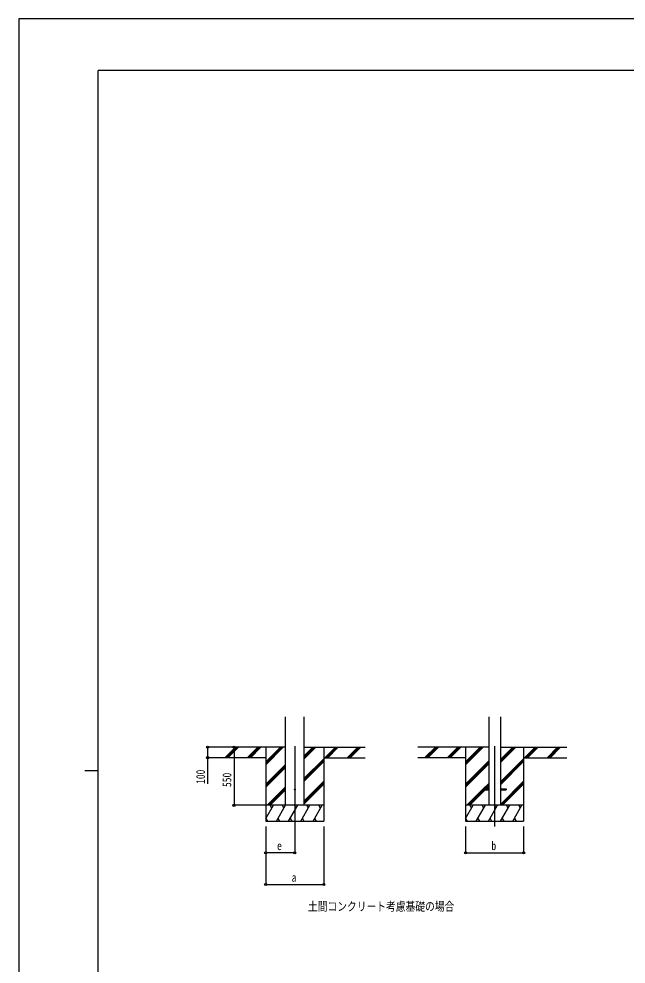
# Model space of a CAD drawing. Units: millimetres, scale not verified. Extents: x -10512 to 10512, y -7425 to 7425.
# Drawn here: x -10512 to -4765, y -1520 to 7425 of the extents above; entities that cross this region are included whole.
import ezdxf
from ezdxf.enums import TextEntityAlignment as Align

# ---------------------------------------------------------------- set-up
doc = ezdxf.new("R2010")
doc.units = ezdxf.units.MM
doc.header["$LTSCALE"] = 40
for name, color, linetype in [('0-2_USER1', 3, 'Continuous'), ('0-3_YKK_12', 2, 'Continuous'), ('0-4_YKK_13', 4, 'Continuous'), ('0-5_YKK_A1', 4, 'Continuous'), ('0-6_YKK_D', 6, 'Continuous'), ('0-7_YKK_ZWAK', 7, 'Continuous')]:
    doc.layers.add(name, color=color, linetype=linetype)
doc.styles.add('ＭＳ ゴシック', font='')
doc.styles.get('ＭＳ ゴシック').set_extended_font_data('MS Gothic')

msp = doc.modelspace()

# ---------------------------------------------------------------- linework, layer by layer
at = {"layer": '0-3_YKK_12'}
for p, q in [((-7901.49, 542.35), (-7901.49, -216.85)), ((-6009.92, 542.35), (-6009.92, -216.85))]:
    msp.add_line(p, q, dxfattribs=at)
at = {"layer": '0-4_YKK_13'}
for p, q in [((-6119.72, 137.65), (-6119.72, 128.65)), ((-6119.72, 137.65), (-6064.92, 137.65)), ((-6119.72, 128.65), (-6064.92, 128.65)), ((-5954.92, 137.65), (-5900.12, 137.65)), ((-5954.92, 128.65), (-5900.12, 128.65)), ((-5900.12, 137.65), (-5900.12, 128.65))]:
    msp.add_line(p, q, dxfattribs=at)
msp.add_circle((-7901.49, 133.15), 5, dxfattribs=at)
at = {"layer": '0-5_YKK_A1'}
for p, q in [((-7990.49, -16.85), (-7990.49, 818.5)), ((-7812.49, -16.85), (-7812.49, 818.5)), ((-6064.92, 818.5), (-6064.92, -16.85)), ((-5954.92, 818.5), (-5954.92, -16.85)), ((-7990.49, 533.15), (-8627.44, 533.15)), ((-8560.76, 434.55), (-8462.16, 533.15)), ((-8548.02, 433.15), (-8448.02, 533.15)), ((-8533.88, 433.15), (-8433.87, 533.15)), ((-8348.62, 434.55), (-8250.03, 533.15)), ((-8335.89, 433.15), (-8235.88, 533.15)), ((-8321.74, 433.15), (-8221.74, 533.15)), ((-8176.49, 533.15), (-8176.49, -166.85)), ((-8176.49, 366.26), (-8009.61, 533.15)), ((-8176.49, 380.41), (-8023.75, 533.15)), ((-8176.49, 394.55), (-8037.89, 533.15)), ((-7812.49, 421.9), (-7701.24, 533.15)), ((-7812.49, 436.04), (-7715.38, 533.15)), ((-7812.49, 450.18), (-7729.53, 533.15)), ((-7812.49, 533.15), (-7235.87, 533.15)), ((-7626.49, 533.15), (-7626.49, -166.85)), ((-7617.4, 433.15), (-7517.39, 533.15)), ((-7603.25, 433.15), (-7503.25, 533.15)), ((-7589.11, 433.15), (-7489.11, 533.15)), ((-7405.26, 433.15), (-7305.26, 533.15)), ((-7391.12, 433.15), (-7291.12, 533.15)), ((-7376.98, 433.15), (-7276.98, 533.15)), ((-6064.92, 533.15), (-6735.87, 533.15)), ((-6669.19, 434.55), (-6570.59, 533.15)), ((-6656.45, 433.15), (-6556.45, 533.15)), ((-6642.3, 433.15), (-6542.3, 533.15)), ((-6457.05, 434.55), (-6358.46, 533.15)), ((-6444.31, 433.15), (-6344.31, 533.15)), ((-6430.17, 433.15), (-6330.17, 533.15)), ((-6284.92, 533.15), (-6284.92, -166.85)), ((-6284.92, 366.26), (-6118.04, 533.15)), ((-6284.92, 380.41), (-6132.18, 533.15)), ((-6284.92, 394.55), (-6146.32, 533.15)), ((-5954.92, 387.9), (-5809.67, 533.15)), ((-5954.92, 402.04), (-5823.81, 533.15)), ((-5954.92, 416.18), (-5837.96, 533.15)), ((-5954.92, 533.15), (-5326.72, 533.15)), ((-5734.92, 533.15), (-5734.92, -166.85)), ((-5725.82, 433.15), (-5625.82, 533.15)), ((-5711.68, 433.15), (-5611.68, 533.15)), ((-5697.54, 433.15), (-5597.54, 533.15)), ((-5513.69, 433.15), (-5413.69, 533.15)), ((-5499.55, 433.15), (-5399.55, 533.15)), ((-5485.41, 433.15), (-5385.41, 533.15)), ((-8176.49, 433.15), (-8627.44, 433.15)), ((-8176.49, 182.42), (-7990.49, 368.42)), ((-7812.49, 238.05), (-7626.49, 424.05)), ((-7812.49, 223.91), (-7626.49, 409.91)), ((-7812.49, 209.77), (-7626.49, 395.76)), ((-7626.49, 433.15), (-7235.87, 433.15)), ((-6284.92, 433.15), (-6735.87, 433.15)), ((-6284.92, 182.42), (-6064.92, 402.42)), ((-6284.92, 168.28), (-6064.92, 388.27)), ((-6284.92, 154.13), (-6064.92, 374.13)), ((-5954.92, 204.05), (-5734.92, 424.05)), ((-5954.92, 189.91), (-5734.92, 409.91)), ((-5954.92, 175.77), (-5734.92, 395.76)), ((-5734.92, 433.15), (-5326.72, 433.15)), ((-8176.49, 168.28), (-7990.49, 354.28)), ((-8176.49, 154.13), (-7990.49, 340.13)), ((-7812.49, 25.92), (-7626.49, 211.92)), ((-7812.49, 11.78), (-7626.49, 197.78)), ((-7812.49, -2.36), (-7626.49, 183.63)), ((-6117.56, 137.65), (-6064.92, 190.29)), ((-5954.92, -8.08), (-5734.92, 211.92)), ((-5949.56, -16.85), (-5734.92, 197.78)), ((-5935.41, -16.85), (-5734.92, 183.63)), ((-8163.63, -16.85), (-7990.49, 156.29)), ((-8149.49, -16.85), (-7990.49, 142.14)), ((-8135.35, -16.85), (-7990.49, 128)), ((-6272.06, -16.85), (-6119.72, 135.49)), ((-6257.92, -16.85), (-6112.42, 128.65)), ((-6243.78, -16.85), (-6098.28, 128.65)), ((-6103.42, 137.65), (-6064.92, 176.14)), ((-6089.28, 137.65), (-6064.92, 162)), ((-7626.49, -16.85), (-8176.49, -16.85)), ((-8176.49, -142.3), (-8104.06, -16.85)), ((-8119.06, -42.84), (-8134.07, -16.85)), ((-8075.2, -166.85), (-7988.59, -16.85)), ((-8003.59, -42.84), (-8018.59, -16.85)), ((-7959.73, -166.85), (-7873.12, -16.85)), ((-7888.12, -42.84), (-7903.13, -16.85)), ((-7844.26, -166.85), (-7757.65, -16.85)), ((-7772.65, -42.84), (-7787.65, -16.85)), ((-7728.79, -166.85), (-7642.18, -16.85)), ((-7657.18, -42.84), (-7672.18, -16.85)), ((-5734.92, -16.85), (-6284.92, -16.85)), ((-6284.92, -142.3), (-6212.49, -16.85)), ((-6227.49, -42.84), (-6242.5, -16.85)), ((-6183.63, -166.85), (-6097.02, -16.85)), ((-6112.02, -42.84), (-6127.02, -16.85)), ((-6068.15, -166.85), (-5981.55, -16.85)), ((-5996.55, -42.84), (-6011.56, -16.85)), ((-5952.69, -166.85), (-5866.08, -16.85)), ((-5881.08, -42.84), (-5896.08, -16.85)), ((-5837.21, -166.85), (-5750.61, -16.85)), ((-5765.61, -42.84), (-5780.61, -16.85)), ((-8176.49, -166.85), (-7626.49, -166.85)), ((-8175.67, -140.87), (-8160.67, -166.85)), ((-8060.2, -140.87), (-8045.2, -166.85)), ((-7944.73, -140.87), (-7929.73, -166.85)), ((-7829.26, -140.87), (-7814.26, -166.85)), ((-7713.79, -140.87), (-7698.79, -166.85)), ((-6284.92, -166.85), (-5734.92, -166.85)), ((-6284.1, -140.87), (-6269.1, -166.85)), ((-6168.63, -140.87), (-6153.63, -166.85)), ((-6053.16, -140.87), (-6038.16, -166.85)), ((-5937.69, -140.87), (-5922.69, -166.85)), ((-5822.22, -140.87), (-5807.22, -166.85))]:
    msp.add_line(p, q, dxfattribs=at)
at = {"layer": '0-6_YKK_D'}
for p, q in [((-8561.83, 533.15), (-8727.49, 533.15)), ((-8402.55, 533.15), (-8477.49, 533.15)), ((-8476.49, 533.15), (-8476.49, -16.85)), ((-8561.83, 433.15), (-8727.49, 433.15)), ((-8177.49, -16.85), (-8477.49, -16.85)), ((-8176.49, -216.85), (-8176.49, -767.85)), ((-8176.49, -216.85), (-8176.49, -467.85)), ((-7901.49, -217.85), (-7901.49, -467.85)), ((-7626.49, -216.85), (-7626.49, -767.85)), ((-6284.92, -216.85), (-6284.92, -467.85)), ((-5734.92, -216.85), (-5734.92, -467.85)), ((-7901.49, -466.85), (-8176.49, -466.85)), ((-6284.92, -466.85), (-5734.92, -466.85)), ((-8176.49, -766.85), (-7626.49, -766.85))]:
    msp.add_line(p, q, dxfattribs=at)
msp.add_lwpolyline([(-8726.49, 533.15), (-8726.49, 433.15), (-8726.49, 184.65)], dxfattribs=at)
for centre in [(-8726.49, 533.15), (-8476.49, 533.15), (-8726.49, 433.15), (-8476.49, -16.85), (-8176.49, -466.85), (-7901.49, -466.85), (-6284.92, -466.85), (-5734.92, -466.85), (-8176.49, -766.85), (-7626.49, -766.85)]:
    msp.add_circle(centre, 10.62, dxfattribs=at)
at = {"layer": '0-7_YKK_ZWAK'}
for p, q in [((9737.55, 6937.5), (-9762.45, 6937.5)), ((-9762.45, -6312.5), (-9762.45, 6937.5)), ((-9887.45, 312.5), (-9762.45, 312.5))]:
    msp.add_line(p, q, dxfattribs=at)
msp.add_lwpolyline([(-10512.5, -7425), (10512.5, -7425), (10512.5, 7425), (-10512.5, 7425)], close=True, dxfattribs=at)

# ---------------------------------------------------------------- texts
at = {"layer": '0-2_USER1', "style": 'ＭＳ ゴシック', "width": 0.8}
msp.add_text('土間コンクリート考慮基礎の場合', height=82.48, dxfattribs=at).set_placement((-7776.5, -1040.5), align=Align.BOTTOM_LEFT)
at = {"layer": '0-6_YKK_D', "style": 'ＭＳ ゴシック', "width": 0.8}
for s, p in [('100', (-8727.49, 185.65)), ('550', (-8477.49, 156.15))]:
    msp.add_text(s, height=82.48, rotation=90, dxfattribs=at).set_placement(p, align=Align.BOTTOM_LEFT)
for s, p in [('b', (-6039.92, -465.85)), ('e', (-8068.99, -465.85)), ('a', (-7931.49, -765.85))]:
    msp.add_text(s, height=82.48, dxfattribs=at).set_placement(p, align=Align.BOTTOM_LEFT)

doc.saveas('drawing.dxf')
